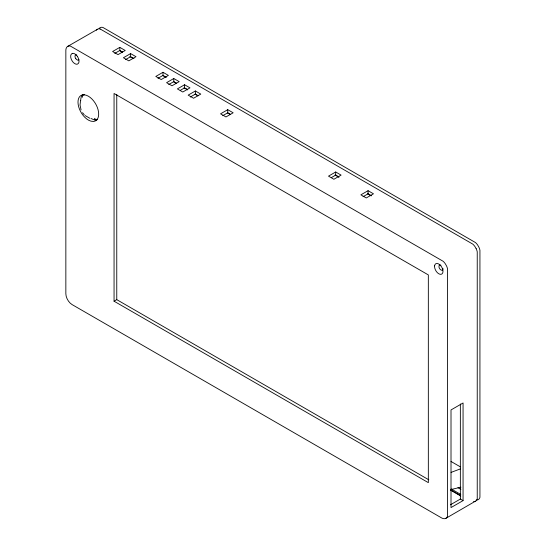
<?xml version="1.0" encoding="UTF-8"?>
<svg xmlns="http://www.w3.org/2000/svg" width="546" height="546" viewBox="0 0 546 546"><rect width="100%" height="100%" fill="white"/><g stroke="black" fill="none" stroke-linecap="round" stroke-linejoin="round"><path stroke-width="0.82" d="M80.576 100.437L80.037 105.037L81.054 109.896M445.925 518.297L446.464 517.895A8.907 5.146 60 0 0 447.556 515.977L447.556 268.966A8.879 5.126 60 0 0 446.464 265.793L445.304 263.786A8.879 5.126 60 0 0 443.099 261.254L70.516 46.144A8.886 5.132 60 0 0 68.311 46.13L67.697 46.396A8.907 5.146 60 0 0 65.848 50.471L65.848 293.721A8.907 5.139 60 0 0 72.147 304.627L441.475 517.854A8.907 5.146 60 0 0 445.925 518.297L476.153 500.757A8.907 5.146 60 0 0 477.238 498.839L477.238 251.829A8.879 5.126 60 0 0 476.139 248.642M67.697 46.396L97.993 28.993A8.907 5.146 60 0 1 100.205 29.006M119.82 47.359L112.619 51.515L118.018 54.627L125.218 50.471L119.82 47.359L119.82 50.471L114.783 53.385M130.61 53.59L123.416 57.746L128.815 60.859L136.009 56.702L130.61 53.59L130.61 56.702L125.573 59.616M162.995 72.284L155.801 76.44L161.193 79.552L168.393 75.403L162.995 72.284L162.995 75.403L157.958 78.31M173.785 78.515L166.591 82.671L171.99 85.783L179.184 81.634L173.785 78.515L173.785 81.634L168.748 84.541M184.582 84.746L177.389 88.902L182.78 92.021L189.981 87.865L184.582 84.746L184.582 87.865L180.262 90.356M195.372 90.977L188.179 95.134L193.577 98.253L200.771 94.096L195.372 90.977L195.372 94.096L190.336 97.004M227.757 109.678L220.564 113.827L225.955 116.946L233.156 112.79L227.757 109.678L227.757 112.79L222.72 115.697M335.694 171.99L328.501 176.146L333.893 179.265L341.093 175.109L335.694 171.99L335.694 175.109L331.374 177.6M114.059 301.201L428.337 482.644L428.337 274.918L114.059 93.475L114.059 301.201L116.762 299.645L428.828 479.811M368.072 190.69L360.879 194.84L366.277 197.959L373.471 193.803L368.072 190.69L368.072 193.803L363.035 196.71M450.436 504.791L460.36 499.058L463.063 500.614L463.063 402.982L451.01 409.944L451.01 507.575L463.063 500.614M451.051 472.392L460.21 468.973M450.443 489.673L460.892 487.196M76.768 55.05L76.508 54.962A2.867 1.652 60 0 0 75.048 55.917A2.867 1.652 60 0 0 75.798 58.668M100.198 29.006L472.788 244.117A8.879 5.126 60 0 1 474.986 246.649L476.153 248.655M89.824 118.257L85.094 115.561M91.032 118.502L93.714 119.642L96.205 119.888A14.626 8.443 60 0 0 97.331 119.67M440.963 265.295L440.438 265.076A2.846 1.645 60 0 0 439.004 265.916L439.004 267.11A2.846 1.645 60 0 0 440.438 269.587L441.482 270.195A2.846 1.645 60 0 0 442.915 269.362L442.97 268.489M119.82 50.471L122.516 52.034M130.61 56.702L133.988 58.654M162.995 75.403L166.366 77.348M173.785 81.634L176.488 83.19M184.582 87.865L187.278 89.421M195.372 94.096L198.075 95.652M227.757 112.79L230.453 114.346M335.694 175.109L339.066 177.054M368.072 193.803L371.451 195.748M119.594 50.607L122.522 52.293M129.839 56.518L133.497 58.627M162.64 75.457L165.588 77.157M173.689 81.839L176.638 83.538M184.009 87.79L187.688 89.919M195.059 94.171L198.007 95.871M227.477 112.886L230.419 114.592M335.039 174.993L338.725 177.116M367.458 193.707L371.143 195.837M451.01 461.459L460.36 466.857M457.944 487.639L460.879 489.332M451.249 488.963L460.79 494.471M451.214 490.192L460.032 495.283M450.525 490.11L460.79 496.034M84.248 114.742L82.535 112.694M460.36 403.972L460.36 499.058M116.762 94.472L116.762 299.645M95.755 118.803L95.755 120.495M94.41 118.346L94.41 120.038M82.487 94.772L82.487 97.29M83.784 95.557A1.461 0.846 60 0 1 83.743 94.765M96.376 30.187A8.907 5.146 60 0 1 97.379 29.259M99.072 28.631A8.907 5.146 60 0 1 100.075 27.703L100.696 27.437A8.907 5.146 60 0 1 102.901 27.45L475.484 242.56A8.879 5.126 60 0 1 477.689 245.086L478.849 247.099A8.879 5.126 60 0 1 479.934 250.273L479.934 497.283A8.886 5.132 60 0 1 478.849 499.201L478.31 499.604A8.907 5.146 60 0 1 476.262 500M474.303 501.562A8.907 5.146 60 0 1 473.566 501.556M475.607 501.16A8.907 5.146 60 0 1 474.986 501.433M80.699 100.594A14.626 8.443 60 0 1 82.835 94.554M72.284 53.467A5.945 3.433 60 0 0 72.284 61.159A5.924 3.419 60 0 0 73.771 62.858A5.945 3.433 60 0 0 75.935 64.107A5.924 3.419 60 0 0 77.409 64.114A5.945 3.433 60 0 0 77.402 56.422M77.409 56.456A5.924 3.419 60 0 0 75.935 54.757A5.945 3.433 60 0 0 73.758 53.474A5.924 3.419 60 0 0 72.284 53.447M78.904 59.5A2.867 1.652 60 0 1 78.269 60.094A2.826 1.631 60 0 1 77.552 60.08L76.508 59.473A2.826 1.631 60 0 1 75.826 58.675M434.602 265.854L434.602 267.117A5.945 3.433 60 0 0 438.233 273.403L439.318 274.031A5.945 3.433 60 0 0 442.949 271.935L442.949 270.673A5.945 3.433 60 0 0 439.318 264.4L438.226 263.759A5.945 3.433 60 0 0 434.609 265.868M84.377 94.799L83.163 94.786A14.626 8.443 60 0 0 77.996 102.15A14.626 8.443 60 0 0 83.169 115.479C85.722 118.557 89.264 121.608 93.509 121.451A14.626 8.443 60 0 0 98.676 114.087A14.626 8.443 60 0 0 93.509 100.764C91.175 97.939 88.131 95.304 84.377 94.799"/></g></svg>
